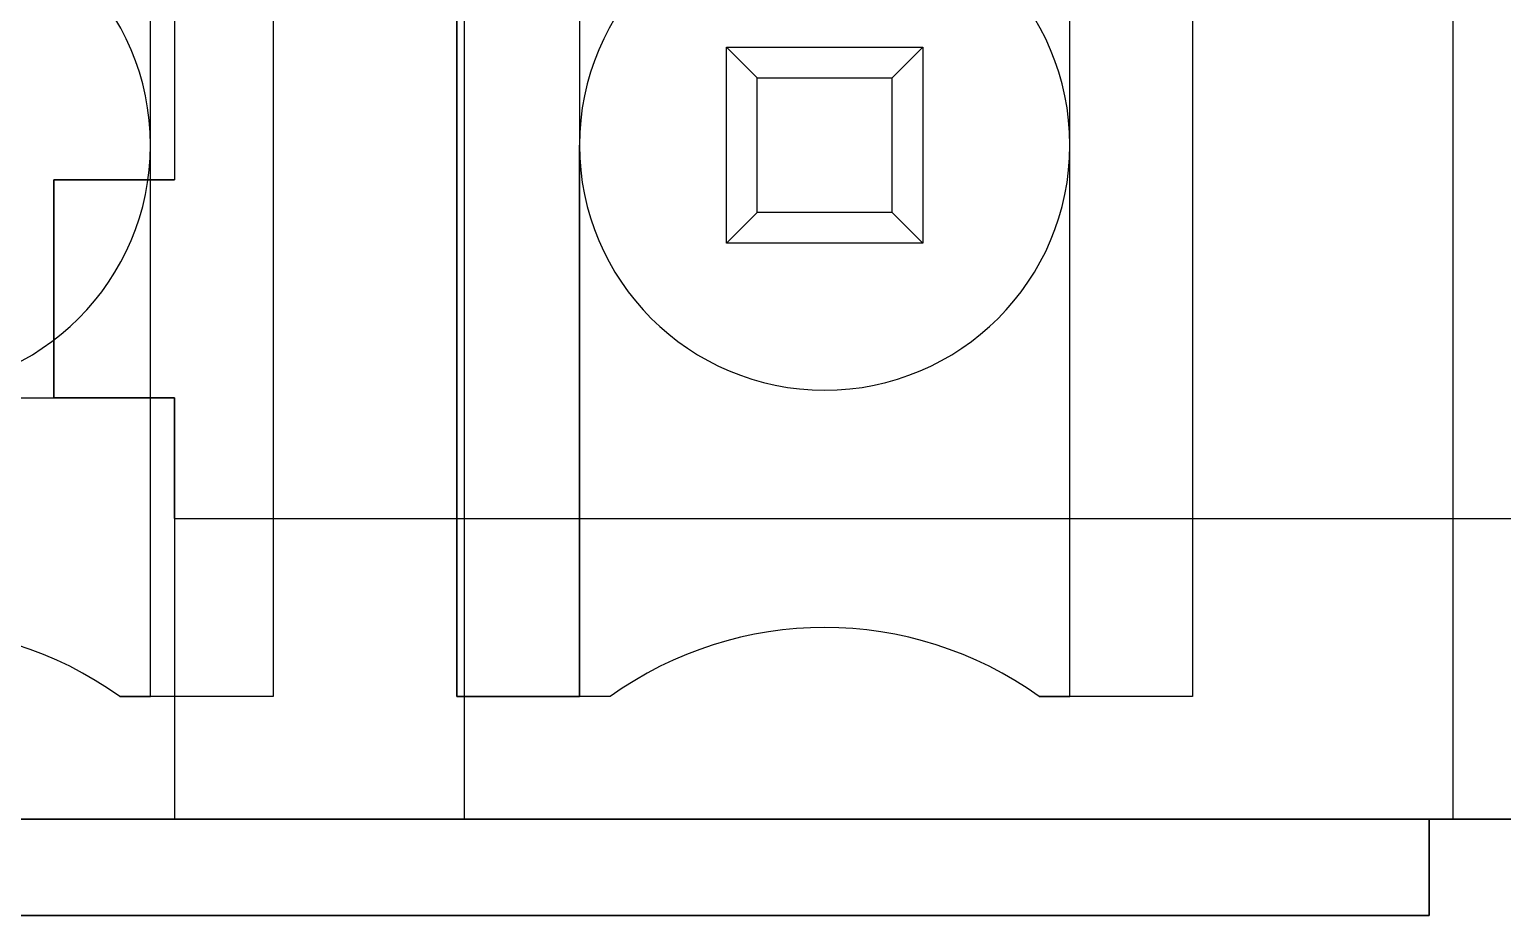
# Model space of a CAD drawing. Header units: millimetres. Extents: x -58 to 58, y -6 to 23.
# Drawn here: x 36.4 to 42.5, y 6.3 to 9.97 of the extents above; entities that cross this region are included whole.
import ezdxf

# ---------------------------------------------------------------- set-up
doc = ezdxf.new("R2010")
doc.units = ezdxf.units.MM
doc.header["$MEASUREMENT"] = 0
doc.layers.add('CL57_ASM', color=7, linetype='CONTINUOUS')

msp = doc.modelspace()

# ---------------------------------------------------------------- linework, layer by layer
at = {"layer": 'CL57_ASM'}
for p, q in [((38.2, 15.4, -44.4), (38.2, 6.7, -44.4)), ((38.2, 15.4, -37.7), (38.2, 6.7, -37.7)), ((38.2, 15.4, -44.4), (38.2, 6.7, -44.4)), ((38.2, 15.4, -37.7), (38.2, 6.7, -37.7)), ((38.2, 15.4, -44.4), (38.2, 6.7, -44.4)), ((38.2, 15.4, -37.7), (38.2, 6.7, -37.7)), ((38.2, 15.4, -44.4), (38.2, 6.7, -44.4)), ((38.2, 15.4, -37.7), (38.2, 6.7, -37.7)), ((38.2, 15.4, -44.4), (38.2, 6.7, -44.4)), ((38.2, 15.4, -37.7), (38.2, 6.7, -37.7)), ((38.2, 15.4, -44.4), (38.2, 6.7, -44.4)), ((38.2, 15.4, -37.7), (38.2, 6.7, -37.7)), ((42.298, 13.558, -1), (42.298, 6.7, -1)), ((42.298, 13.558, -9.144), (42.298, 6.7, -9.144)), ((42.298, 13.558, -9.144), (42.298, 6.7, -9.144)), ((42.298, 13.558, -1), (42.298, 6.7, -1)), ((42.298, 13.558, -1), (42.298, 6.7, -1)), ((42.298, 13.558, -9.144), (42.298, 6.7, -9.144)), ((42.298, 13.558, -9.144), (42.298, 6.7, -9.144)), ((42.298, 13.558, -1), (42.298, 6.7, -1)), ((42.298, 13.558, -1), (42.298, 6.7, -1)), ((42.298, 13.558, -9.144), (42.298, 6.7, -9.144)), ((42.298, 13.558, -9.144), (42.298, 6.7, -9.144)), ((42.298, 13.558, -1), (42.298, 6.7, -1)), ((36.9005, 9.494, -6.985), (36.9005, 11.78, -6.985)), ((36.9005, 9.494, -6.985), (36.9005, 11.78, -6.985)), ((36.9005, 7.208, -8.128), (36.9005, 11.78, -8.128)), ((36.9005, 7.208, -8.128), (36.9005, 11.78, -8.128)), ((36.9005, 9.494, -6.985), (36.9005, 11.78, -6.985)), ((36.9005, 9.494, -6.985), (36.9005, 11.78, -6.985)), ((36.9005, 7.208, -8.128), (36.9005, 11.78, -8.128)), ((36.9005, 7.208, -8.128), (36.9005, 11.78, -8.128)), ((36.9005, 9.494, -6.985), (36.9005, 11.78, -6.985)), ((36.9005, 9.494, -6.985), (36.9005, 11.78, -6.985)), ((36.9005, 7.208, -8.128), (36.9005, 11.78, -8.128)), ((36.9005, 7.208, -8.128), (36.9005, 11.78, -8.128)), ((37.4085, 11.78), (37.4085, 7.208)), ((37.4085, 11.78, -8.128), (37.4085, 7.208, -8.128)), ((37.4085, 11.78), (37.4085, 7.208)), ((37.4085, 11.78, -8.128), (37.4085, 7.208, -8.128)), ((37.4085, 11.78), (37.4085, 7.208)), ((37.4085, 11.78, -8.128), (37.4085, 7.208, -8.128)), ((37.4085, 11.78), (37.4085, 7.208)), ((37.4085, 11.78, -8.128), (37.4085, 7.208, -8.128)), ((37.4085, 11.78), (37.4085, 7.208)), ((37.4085, 11.78, -8.128), (37.4085, 7.208, -8.128)), ((37.4085, 11.78), (37.4085, 7.208)), ((37.4085, 11.78, -8.128), (37.4085, 7.208, -8.128)), ((38.1705, 7.208), (38.1705, 11.78)), ((38.1705, 11.78, -8.128), (38.1705, 7.208, -8.128)), ((38.1705, 7.208), (38.1705, 11.78)), ((38.1705, 11.78, -8.128), (38.1705, 7.208, -8.128)), ((38.1705, 7.208), (38.1705, 11.78)), ((38.1705, 11.78, -8.128), (38.1705, 7.208, -8.128)), ((38.1705, 7.208), (38.1705, 11.78)), ((38.1705, 11.78, -8.128), (38.1705, 7.208, -8.128)), ((38.1705, 7.208), (38.1705, 11.78)), ((38.1705, 11.78, -8.128), (38.1705, 7.208, -8.128)), ((38.1705, 7.208), (38.1705, 11.78)), ((38.1705, 11.78, -8.128), (38.1705, 7.208, -8.128)), ((38.6785, 11.78, -6.985), (38.6785, 9.494, -6.985)), ((38.6785, 11.78, -8.128), (38.6785, 7.208, -8.128)), ((38.6785, 11.78, -6.985), (38.6785, 9.494, -6.985)), ((38.6785, 11.78, -8.128), (38.6785, 7.208, -8.128)), ((38.6785, 11.78, -6.985), (38.6785, 9.494, -6.985)), ((38.6785, 11.78, -8.128), (38.6785, 7.208, -8.128)), ((38.6785, 11.78, -6.985), (38.6785, 9.494, -6.985)), ((38.6785, 11.78, -8.128), (38.6785, 7.208, -8.128)), ((38.6785, 11.78, -6.985), (38.6785, 9.494, -6.985)), ((38.6785, 11.78, -8.128), (38.6785, 7.208, -8.128)), ((38.6785, 11.78, -6.985), (38.6785, 9.494, -6.985)), ((38.6785, 11.78, -8.128), (38.6785, 7.208, -8.128)), ((40.7105, 9.494, -6.985), (40.7105, 11.78, -6.985)), ((40.7105, 9.494, -6.985), (40.7105, 11.78, -6.985)), ((40.7105, 7.208, -8.128), (40.7105, 11.78, -8.128)), ((40.7105, 7.208, -8.128), (40.7105, 11.78, -8.128)), ((40.7105, 9.494, -6.985), (40.7105, 11.78, -6.985)), ((40.7105, 9.494, -6.985), (40.7105, 11.78, -6.985)), ((40.7105, 7.208, -8.128), (40.7105, 11.78, -8.128)), ((40.7105, 7.208, -8.128), (40.7105, 11.78, -8.128)), ((40.7105, 9.494, -6.985), (40.7105, 11.78, -6.985)), ((40.7105, 9.494, -6.985), (40.7105, 11.78, -6.985)), ((40.7105, 7.208, -8.128), (40.7105, 11.78, -8.128)), ((40.7105, 7.208, -8.128), (40.7105, 11.78, -8.128)), ((41.2185, 11.78), (41.2185, 7.208)), ((41.2185, 11.78, -8.128), (41.2185, 7.208, -8.128)), ((41.2185, 11.78), (41.2185, 7.208)), ((41.2185, 11.78, -8.128), (41.2185, 7.208, -8.128)), ((41.2185, 11.78), (41.2185, 7.208)), ((41.2185, 11.78, -8.128), (41.2185, 7.208, -8.128)), ((41.2185, 11.78), (41.2185, 7.208)), ((41.2185, 11.78, -8.128), (41.2185, 7.208, -8.128)), ((41.2185, 11.78), (41.2185, 7.208)), ((41.2185, 11.78, -8.128), (41.2185, 7.208, -8.128)), ((41.2185, 11.78), (41.2185, 7.208)), ((41.2185, 11.78, -8.128), (41.2185, 7.208, -8.128)), ((37, 11.2, -54.8), (37, 9.35, -54.8)), ((37, 11.2, -48), (37, 9.35, -48)), ((37, 11.2, -54.8), (37, 9.35, -54.8)), ((37, 11.2, -48), (37, 9.35, -48)), ((37, 11.2, -54.8), (37, 9.35, -54.8)), ((37, 11.2, -48), (37, 9.35, -48)), ((37, 11.2, -54.8), (37, 9.35, -54.8)), ((37, 11.2, -48), (37, 9.35, -48)), ((37, 11.2, -54.8), (37, 9.35, -54.8)), ((37, 11.2, -48), (37, 9.35, -48)), ((37, 11.2, -54.8), (37, 9.35, -54.8)), ((37, 11.2, -48), (37, 9.35, -48)), ((39.2881, 9.9004, -5.969), (40.1009, 9.9004, -5.969)), ((39.2881, 9.0876, -5.969), (39.2881, 9.9004, -5.969)), ((39.2881, 9.0876, -5.969), (39.2881, 9.9004, -5.969)), ((39.2881, 9.9004, -2.032), (39.2881, 9.9004, -5.969)), ((39.2881, 9.0876, -2.032), (39.2881, 9.9004, -2.032)), ((39.2881, 9.9004, -2.032), (39.2881, 9.9004, -5.969)), ((39.2881, 9.9004, -2.032), (40.1009, 9.9004, -2.032)), ((39.2881, 9.9004, -5.969), (40.1009, 9.9004, -5.969)), ((39.2881, 9.0876, -2.032), (39.2881, 9.9004, -2.032)), ((39.4151, 9.7734, -1.27), (39.2881, 9.9004, -2.032)), ((39.2881, 9.9004, -2.032), (40.1009, 9.9004, -2.032)), ((39.4151, 9.7734, -1.27), (39.2881, 9.9004, -2.032)), ((39.2881, 9.9004, -5.969), (40.1009, 9.9004, -5.969)), ((39.2881, 9.0876, -5.969), (39.2881, 9.9004, -5.969)), ((39.2881, 9.0876, -5.969), (39.2881, 9.9004, -5.969)), ((39.2881, 9.9004, -2.032), (39.2881, 9.9004, -5.969)), ((39.2881, 9.0876, -2.032), (39.2881, 9.9004, -2.032)), ((39.2881, 9.9004, -2.032), (39.2881, 9.9004, -5.969)), ((39.2881, 9.9004, -2.032), (40.1009, 9.9004, -2.032)), ((39.2881, 9.9004, -5.969), (40.1009, 9.9004, -5.969)), ((39.2881, 9.0876, -2.032), (39.2881, 9.9004, -2.032)), ((39.4151, 9.7734, -1.27), (39.2881, 9.9004, -2.032)), ((39.2881, 9.9004, -2.032), (40.1009, 9.9004, -2.032)), ((39.4151, 9.7734, -1.27), (39.2881, 9.9004, -2.032)), ((39.2881, 9.9004, -5.969), (40.1009, 9.9004, -5.969)), ((39.2881, 9.0876, -5.969), (39.2881, 9.9004, -5.969)), ((39.2881, 9.0876, -5.969), (39.2881, 9.9004, -5.969)), ((39.2881, 9.9004, -2.032), (39.2881, 9.9004, -5.969)), ((39.2881, 9.0876, -2.032), (39.2881, 9.9004, -2.032)), ((39.2881, 9.9004, -2.032), (39.2881, 9.9004, -5.969)), ((39.2881, 9.9004, -2.032), (40.1009, 9.9004, -2.032)), ((39.2881, 9.9004, -5.969), (40.1009, 9.9004, -5.969)), ((39.2881, 9.0876, -2.032), (39.2881, 9.9004, -2.032)), ((39.4151, 9.7734, -1.27), (39.2881, 9.9004, -2.032)), ((39.2881, 9.9004, -2.032), (40.1009, 9.9004, -2.032)), ((39.4151, 9.7734, -1.27), (39.2881, 9.9004, -2.032)), ((39.9739, 9.7734, -1.27), (40.1009, 9.9004, -2.032)), ((39.9739, 9.7734, -1.27), (40.1009, 9.9004, -2.032)), ((39.9739, 9.7734, -1.27), (40.1009, 9.9004, -2.032)), ((39.9739, 9.7734, -1.27), (40.1009, 9.9004, -2.032)), ((39.9739, 9.7734, -1.27), (40.1009, 9.9004, -2.032)), ((39.9739, 9.7734, -1.27), (40.1009, 9.9004, -2.032)), ((40.1009, 9.9004, -5.969), (40.1009, 9.0876, -5.969)), ((40.1009, 9.9004, -2.032), (40.1009, 9.9004, -5.969)), ((40.1009, 9.9004, -2.032), (40.1009, 9.9004, -5.969)), ((40.1009, 9.9004, -2.032), (40.1009, 9.0876, -2.032)), ((40.1009, 9.9004, -5.969), (40.1009, 9.0876, -5.969)), ((40.1009, 9.9004, -2.032), (40.1009, 9.0876, -2.032)), ((40.1009, 9.9004, -5.969), (40.1009, 9.0876, -5.969)), ((40.1009, 9.9004, -2.032), (40.1009, 9.9004, -5.969)), ((40.1009, 9.9004, -2.032), (40.1009, 9.9004, -5.969)), ((40.1009, 9.9004, -2.032), (40.1009, 9.0876, -2.032)), ((40.1009, 9.9004, -5.969), (40.1009, 9.0876, -5.969)), ((40.1009, 9.9004, -2.032), (40.1009, 9.0876, -2.032)), ((40.1009, 9.9004, -5.969), (40.1009, 9.0876, -5.969)), ((40.1009, 9.9004, -2.032), (40.1009, 9.9004, -5.969)), ((40.1009, 9.9004, -2.032), (40.1009, 9.9004, -5.969)), ((40.1009, 9.9004, -2.032), (40.1009, 9.0876, -2.032)), ((40.1009, 9.9004, -5.969), (40.1009, 9.0876, -5.969)), ((40.1009, 9.9004, -2.032), (40.1009, 9.0876, -2.032)), ((39.4151, 9.2146, -1.27), (39.4151, 9.7734, -1.27)), ((39.4151, 9.7734, -1.27), (39.9739, 9.7734, -1.27)), ((39.4151, 9.2146, -1.27), (39.4151, 9.7734, -1.27)), ((39.4151, 9.7734, -1.27), (39.9739, 9.7734, -1.27)), ((39.4151, 9.2146, -1.27), (39.4151, 9.7734, -1.27)), ((39.4151, 9.7734, -1.27), (39.9739, 9.7734, -1.27)), ((39.4151, 9.2146, -1.27), (39.4151, 9.7734, -1.27)), ((39.4151, 9.7734, -1.27), (39.9739, 9.7734, -1.27)), ((39.4151, 9.2146, -1.27), (39.4151, 9.7734, -1.27)), ((39.4151, 9.7734, -1.27), (39.9739, 9.7734, -1.27)), ((39.4151, 9.2146, -1.27), (39.4151, 9.7734, -1.27)), ((39.4151, 9.7734, -1.27), (39.9739, 9.7734, -1.27)), ((39.9739, 9.2146, -1.27), (39.9739, 9.7734, -1.27)), ((39.9739, 9.2146, -1.27), (39.9739, 9.7734, -1.27)), ((39.9739, 9.2146, -1.27), (39.9739, 9.7734, -1.27)), ((39.9739, 9.2146, -1.27), (39.9739, 9.7734, -1.27)), ((39.9739, 9.2146, -1.27), (39.9739, 9.7734, -1.27)), ((39.9739, 9.2146, -1.27), (39.9739, 9.7734, -1.27)), ((36.9005, 7.208, -6.985), (36.9005, 9.494, -6.985)), ((36.9005, 7.208, -6.985), (36.9005, 9.494, -6.985)), ((36.9005, 9.494, -6.985), (36.9005, 9.494, -5.969)), ((36.9005, 9.494, -6.985), (36.9005, 9.494, -5.969)), ((36.9005, 7.208, -6.985), (36.9005, 9.494, -6.985)), ((36.9005, 7.208, -6.985), (36.9005, 9.494, -6.985)), ((36.9005, 9.494, -6.985), (36.9005, 9.494, -5.969)), ((36.9005, 9.494, -6.985), (36.9005, 9.494, -5.969)), ((36.9005, 7.208, -6.985), (36.9005, 9.494, -6.985)), ((36.9005, 7.208, -6.985), (36.9005, 9.494, -6.985)), ((36.9005, 9.494, -6.985), (36.9005, 9.494, -5.969)), ((36.9005, 9.494, -6.985), (36.9005, 9.494, -5.969)), ((38.6785, 7.208, -6.985), (38.6785, 9.494, -6.985)), ((38.6785, 7.208, -6.985), (38.6785, 9.494, -6.985)), ((38.6785, 9.494, -5.969), (38.6785, 9.494, -6.985)), ((38.6785, 9.494, -5.969), (38.6785, 9.494, -6.985)), ((38.6785, 7.208, -6.985), (38.6785, 9.494, -6.985)), ((38.6785, 7.208, -6.985), (38.6785, 9.494, -6.985)), ((38.6785, 9.494, -5.969), (38.6785, 9.494, -6.985)), ((38.6785, 9.494, -5.969), (38.6785, 9.494, -6.985)), ((38.6785, 7.208, -6.985), (38.6785, 9.494, -6.985)), ((38.6785, 7.208, -6.985), (38.6785, 9.494, -6.985)), ((38.6785, 9.494, -5.969), (38.6785, 9.494, -6.985)), ((38.6785, 9.494, -5.969), (38.6785, 9.494, -6.985)), ((40.7105, 7.208, -6.985), (40.7105, 9.494, -6.985)), ((40.7105, 7.208, -6.985), (40.7105, 9.494, -6.985)), ((40.7105, 9.494, -6.985), (40.7105, 9.494, -5.969)), ((40.7105, 9.494, -6.985), (40.7105, 9.494, -5.969)), ((40.7105, 7.208, -6.985), (40.7105, 9.494, -6.985)), ((40.7105, 7.208, -6.985), (40.7105, 9.494, -6.985)), ((40.7105, 9.494, -6.985), (40.7105, 9.494, -5.969)), ((40.7105, 9.494, -6.985), (40.7105, 9.494, -5.969)), ((40.7105, 7.208, -6.985), (40.7105, 9.494, -6.985)), ((40.7105, 7.208, -6.985), (40.7105, 9.494, -6.985)), ((40.7105, 9.494, -6.985), (40.7105, 9.494, -5.969)), ((40.7105, 9.494, -6.985), (40.7105, 9.494, -5.969)), ((37, 9.35, -54.8), (36.5, 9.35, -54.8)), ((36.5, 9.35, -54.8), (36.5, 8.4462, -54.8)), ((36.5, 9.35, -48), (37, 9.35, -48)), ((36.5, 8.4462, -48), (36.5, 9.35, -48)), ((37, 9.35, -54.8), (36.5, 9.35, -54.8)), ((36.5, 9.35, -48), (36.5, 9.35, -54.8)), ((36.5, 9.35, -48), (37, 9.35, -48)), ((36.5, 9.35, -54.8), (36.5, 8.4462, -54.8)), ((36.5, 9.35, -48), (36.5, 9.35, -54.8)), ((36.5, 8.4462, -48), (36.5, 9.35, -48)), ((37, 9.35, -54.8), (36.5, 9.35, -54.8)), ((36.5, 9.35, -54.8), (36.5, 8.4462, -54.8)), ((36.5, 9.35, -48), (37, 9.35, -48)), ((36.5, 8.4462, -48), (36.5, 9.35, -48)), ((37, 9.35, -54.8), (36.5, 9.35, -54.8)), ((36.5, 9.35, -48), (36.5, 9.35, -54.8)), ((36.5, 9.35, -48), (37, 9.35, -48)), ((36.5, 9.35, -54.8), (36.5, 8.4462, -54.8)), ((36.5, 9.35, -48), (36.5, 9.35, -54.8)), ((36.5, 8.4462, -48), (36.5, 9.35, -48)), ((37, 9.35, -54.8), (36.5, 9.35, -54.8)), ((36.5, 9.35, -54.8), (36.5, 8.4462, -54.8)), ((36.5, 9.35, -48), (37, 9.35, -48)), ((36.5, 8.4462, -48), (36.5, 9.35, -48)), ((37, 9.35, -54.8), (36.5, 9.35, -54.8)), ((36.5, 9.35, -48), (36.5, 9.35, -54.8)), ((36.5, 9.35, -48), (37, 9.35, -48)), ((36.5, 9.35, -54.8), (36.5, 8.4462, -54.8)), ((36.5, 9.35, -48), (36.5, 9.35, -54.8)), ((36.5, 8.4462, -48), (36.5, 9.35, -48)), ((37, 9.35, -48), (37, 9.35, -54.8)), ((37, 9.35, -48), (37, 9.35, -54.8)), ((37, 9.35, -48), (37, 9.35, -54.8)), ((37, 9.35, -48), (37, 9.35, -54.8)), ((37, 9.35, -48), (37, 9.35, -54.8)), ((37, 9.35, -48), (37, 9.35, -54.8)), ((39.4151, 9.2146, -1.27), (39.2881, 9.0876, -2.032)), ((39.4151, 9.2146, -1.27), (39.2881, 9.0876, -2.032)), ((39.4151, 9.2146, -1.27), (39.2881, 9.0876, -2.032)), ((39.4151, 9.2146, -1.27), (39.2881, 9.0876, -2.032)), ((39.4151, 9.2146, -1.27), (39.2881, 9.0876, -2.032)), ((39.4151, 9.2146, -1.27), (39.2881, 9.0876, -2.032)), ((39.9739, 9.2146, -1.27), (39.4151, 9.2146, -1.27)), ((39.9739, 9.2146, -1.27), (39.4151, 9.2146, -1.27)), ((39.9739, 9.2146, -1.27), (39.4151, 9.2146, -1.27)), ((39.9739, 9.2146, -1.27), (39.4151, 9.2146, -1.27)), ((39.9739, 9.2146, -1.27), (39.4151, 9.2146, -1.27)), ((39.9739, 9.2146, -1.27), (39.4151, 9.2146, -1.27)), ((40.1009, 9.0876, -2.032), (39.9739, 9.2146, -1.27)), ((40.1009, 9.0876, -2.032), (39.9739, 9.2146, -1.27)), ((40.1009, 9.0876, -2.032), (39.9739, 9.2146, -1.27)), ((40.1009, 9.0876, -2.032), (39.9739, 9.2146, -1.27)), ((40.1009, 9.0876, -2.032), (39.9739, 9.2146, -1.27)), ((40.1009, 9.0876, -2.032), (39.9739, 9.2146, -1.27)), ((40.1009, 9.0876, -5.969), (39.2881, 9.0876, -5.969)), ((39.2881, 9.0876, -5.969), (39.2881, 9.0876, -2.032)), ((40.1009, 9.0876, -5.969), (39.2881, 9.0876, -5.969)), ((39.2881, 9.0876, -5.969), (39.2881, 9.0876, -2.032)), ((40.1009, 9.0876, -2.032), (39.2881, 9.0876, -2.032)), ((40.1009, 9.0876, -2.032), (39.2881, 9.0876, -2.032)), ((40.1009, 9.0876, -5.969), (39.2881, 9.0876, -5.969)), ((39.2881, 9.0876, -5.969), (39.2881, 9.0876, -2.032)), ((40.1009, 9.0876, -5.969), (39.2881, 9.0876, -5.969)), ((39.2881, 9.0876, -5.969), (39.2881, 9.0876, -2.032)), ((40.1009, 9.0876, -2.032), (39.2881, 9.0876, -2.032)), ((40.1009, 9.0876, -2.032), (39.2881, 9.0876, -2.032)), ((40.1009, 9.0876, -5.969), (39.2881, 9.0876, -5.969)), ((39.2881, 9.0876, -5.969), (39.2881, 9.0876, -2.032)), ((40.1009, 9.0876, -5.969), (39.2881, 9.0876, -5.969)), ((39.2881, 9.0876, -5.969), (39.2881, 9.0876, -2.032)), ((40.1009, 9.0876, -2.032), (39.2881, 9.0876, -2.032)), ((40.1009, 9.0876, -2.032), (39.2881, 9.0876, -2.032)), ((40.1009, 9.0876, -2.032), (40.1009, 9.0876, -5.969)), ((40.1009, 9.0876, -2.032), (40.1009, 9.0876, -5.969)), ((40.1009, 9.0876, -2.032), (40.1009, 9.0876, -5.969)), ((40.1009, 9.0876, -2.032), (40.1009, 9.0876, -5.969)), ((40.1009, 9.0876, -2.032), (40.1009, 9.0876, -5.969)), ((40.1009, 9.0876, -2.032), (40.1009, 9.0876, -5.969)), ((30.5, 8.4462, -44.9), (37, 8.4462, -44.9)), ((30.5, 8.4462, -57.9), (37, 8.4462, -57.9)), ((30.5, 8.4462, -57.9), (37, 8.4462, -57.9)), ((30.5, 8.4462, -44.9), (37, 8.4462, -44.9)), ((30.5, 8.4462, -44.9), (37, 8.4462, -44.9)), ((30.5, 8.4462, -57.9), (37, 8.4462, -57.9)), ((30.5, 8.4462, -57.9), (37, 8.4462, -57.9)), ((30.5, 8.4462, -44.9), (37, 8.4462, -44.9)), ((30.5, 8.4462, -44.9), (37, 8.4462, -44.9)), ((30.5, 8.4462, -57.9), (37, 8.4462, -57.9)), ((30.5, 8.4462, -57.9), (37, 8.4462, -57.9)), ((30.5, 8.4462, -44.9), (37, 8.4462, -44.9)), ((37, 8.4462, -48), (36.5, 8.4462, -48)), ((36.5, 8.4462, -48), (36.5, 8.4462, -54.8)), ((36.5, 8.4462, -54.8), (37, 8.4462, -54.8)), ((36.5, 8.4462, -54.8), (37, 8.4462, -54.8)), ((37, 8.4462, -48), (36.5, 8.4462, -48)), ((36.5, 8.4462, -48), (36.5, 8.4462, -54.8)), ((37, 8.4462, -48), (36.5, 8.4462, -48)), ((36.5, 8.4462, -48), (36.5, 8.4462, -54.8)), ((36.5, 8.4462, -54.8), (37, 8.4462, -54.8)), ((36.5, 8.4462, -54.8), (37, 8.4462, -54.8)), ((37, 8.4462, -48), (36.5, 8.4462, -48)), ((36.5, 8.4462, -48), (36.5, 8.4462, -54.8)), ((37, 8.4462, -48), (36.5, 8.4462, -48)), ((36.5, 8.4462, -48), (36.5, 8.4462, -54.8)), ((36.5, 8.4462, -54.8), (37, 8.4462, -54.8)), ((36.5, 8.4462, -54.8), (37, 8.4462, -54.8)), ((37, 8.4462, -48), (36.5, 8.4462, -48)), ((36.5, 8.4462, -48), (36.5, 8.4462, -54.8)), ((37, 8.4462, -44.9), (37, 6.7, -44.9)), ((37, 8.4462, -57.9), (37, 6.7, -57.9)), ((37, 8.4462, -48), (37, 8.4462, -44.9)), ((37, 8.4462, -57.9), (37, 8.4462, -54.8)), ((37, 8.4462, -57.9), (37, 6.7, -57.9)), ((37, 8.4462, -57.9), (37, 8.4462, -54.8)), ((37, 8.4462, -54.8), (37, 7.9462, -54.8)), ((37, 7.9462, -48), (37, 8.4462, -48)), ((37, 8.4462, -48), (37, 8.4462, -44.9)), ((37, 8.4462, -44.9), (37, 6.7, -44.9)), ((37, 8.4462, -54.8), (37, 7.9462, -54.8)), ((37, 7.9462, -48), (37, 8.4462, -48)), ((37, 8.4462, -44.9), (37, 6.7, -44.9)), ((37, 8.4462, -57.9), (37, 6.7, -57.9)), ((37, 8.4462, -48), (37, 8.4462, -44.9)), ((37, 8.4462, -57.9), (37, 8.4462, -54.8)), ((37, 8.4462, -57.9), (37, 6.7, -57.9)), ((37, 8.4462, -57.9), (37, 8.4462, -54.8)), ((37, 8.4462, -54.8), (37, 7.9462, -54.8)), ((37, 7.9462, -48), (37, 8.4462, -48)), ((37, 8.4462, -48), (37, 8.4462, -44.9)), ((37, 8.4462, -44.9), (37, 6.7, -44.9)), ((37, 8.4462, -54.8), (37, 7.9462, -54.8)), ((37, 7.9462, -48), (37, 8.4462, -48)), ((37, 8.4462, -44.9), (37, 6.7, -44.9)), ((37, 8.4462, -57.9), (37, 6.7, -57.9)), ((37, 8.4462, -48), (37, 8.4462, -44.9)), ((37, 8.4462, -57.9), (37, 8.4462, -54.8)), ((37, 8.4462, -57.9), (37, 6.7, -57.9)), ((37, 8.4462, -57.9), (37, 8.4462, -54.8)), ((37, 8.4462, -54.8), (37, 7.9462, -54.8)), ((37, 7.9462, -48), (37, 8.4462, -48)), ((37, 8.4462, -48), (37, 8.4462, -44.9)), ((37, 8.4462, -44.9), (37, 6.7, -44.9)), ((37, 8.4462, -54.8), (37, 7.9462, -54.8)), ((37, 7.9462, -48), (37, 8.4462, -48)), ((37, 7.9462, -54.8), (37, 7.9462, -48)), ((37, 7.9462, -54.8), (46.75, 7.9462, -54.8)), ((37, 7.9462, -48), (46.75, 7.9462, -48)), ((37, 7.9462, -54.8), (37, 7.9462, -48)), ((37, 7.9462, -48), (46.75, 7.9462, -48)), ((37, 7.9462, -54.8), (46.75, 7.9462, -54.8)), ((37, 7.9462, -54.8), (37, 7.9462, -48)), ((37, 7.9462, -54.8), (46.75, 7.9462, -54.8)), ((37, 7.9462, -48), (46.75, 7.9462, -48)), ((37, 7.9462, -54.8), (37, 7.9462, -48)), ((37, 7.9462, -48), (46.75, 7.9462, -48)), ((37, 7.9462, -54.8), (46.75, 7.9462, -54.8)), ((37, 7.9462, -54.8), (37, 7.9462, -48)), ((37, 7.9462, -54.8), (46.75, 7.9462, -54.8)), ((37, 7.9462, -48), (46.75, 7.9462, -48)), ((37, 7.9462, -54.8), (37, 7.9462, -48)), ((37, 7.9462, -48), (46.75, 7.9462, -48)), ((37, 7.9462, -54.8), (46.75, 7.9462, -54.8)), ((37.4085, 7.208), (36.7735, 7.208)), ((36.7735, 7.208, -6.985), (36.9005, 7.208, -6.985)), ((37.4085, 7.208), (36.7735, 7.208)), ((36.7735, 7.208, -6.985), (36.9005, 7.208, -6.985)), ((36.7735, 7.208, -6.985), (36.7735, 7.208)), ((36.7735, 7.208, -6.985), (36.7735, 7.208)), ((37.4085, 7.208), (36.7735, 7.208)), ((36.7735, 7.208, -6.985), (36.9005, 7.208, -6.985)), ((37.4085, 7.208), (36.7735, 7.208)), ((36.7735, 7.208, -6.985), (36.9005, 7.208, -6.985)), ((36.7735, 7.208, -6.985), (36.7735, 7.208)), ((36.7735, 7.208, -6.985), (36.7735, 7.208)), ((37.4085, 7.208), (36.7735, 7.208)), ((36.7735, 7.208, -6.985), (36.9005, 7.208, -6.985)), ((37.4085, 7.208), (36.7735, 7.208)), ((36.7735, 7.208, -6.985), (36.9005, 7.208, -6.985)), ((36.7735, 7.208, -6.985), (36.7735, 7.208)), ((36.7735, 7.208, -6.985), (36.7735, 7.208)), ((37.4085, 7.208, -8.128), (36.9005, 7.208, -8.128)), ((36.9005, 7.208, -8.128), (36.9005, 7.208, -6.985)), ((36.9005, 7.208, -8.128), (36.9005, 7.208, -6.985)), ((37.4085, 7.208, -8.128), (36.9005, 7.208, -8.128)), ((37.4085, 7.208, -8.128), (36.9005, 7.208, -8.128)), ((36.9005, 7.208, -8.128), (36.9005, 7.208, -6.985)), ((36.9005, 7.208, -8.128), (36.9005, 7.208, -6.985)), ((37.4085, 7.208, -8.128), (36.9005, 7.208, -8.128)), ((37.4085, 7.208, -8.128), (36.9005, 7.208, -8.128)), ((36.9005, 7.208, -8.128), (36.9005, 7.208, -6.985)), ((36.9005, 7.208, -8.128), (36.9005, 7.208, -6.985)), ((37.4085, 7.208, -8.128), (36.9005, 7.208, -8.128)), ((37.4085, 7.208), (37.4085, 7.208, -8.128)), ((37.4085, 7.208), (37.4085, 7.208, -8.128)), ((37.4085, 7.208), (37.4085, 7.208, -8.128)), ((37.4085, 7.208), (37.4085, 7.208, -8.128)), ((37.4085, 7.208), (37.4085, 7.208, -8.128)), ((37.4085, 7.208), (37.4085, 7.208, -8.128)), ((38.8055, 7.208), (38.1705, 7.208)), ((38.1705, 7.208, -8.128), (38.6785, 7.208, -8.128)), ((38.1705, 7.208, -8.128), (38.6785, 7.208, -8.128)), ((38.1705, 7.208, -8.128), (38.1705, 7.208)), ((38.8055, 7.208), (38.1705, 7.208)), ((38.1705, 7.208, -8.128), (38.1705, 7.208)), ((38.8055, 7.208), (38.1705, 7.208)), ((38.1705, 7.208, -8.128), (38.6785, 7.208, -8.128)), ((38.1705, 7.208, -8.128), (38.6785, 7.208, -8.128)), ((38.1705, 7.208, -8.128), (38.1705, 7.208)), ((38.8055, 7.208), (38.1705, 7.208)), ((38.1705, 7.208, -8.128), (38.1705, 7.208)), ((38.8055, 7.208), (38.1705, 7.208)), ((38.1705, 7.208, -8.128), (38.6785, 7.208, -8.128)), ((38.1705, 7.208, -8.128), (38.6785, 7.208, -8.128)), ((38.1705, 7.208, -8.128), (38.1705, 7.208)), ((38.8055, 7.208), (38.1705, 7.208)), ((38.1705, 7.208, -8.128), (38.1705, 7.208)), ((38.6785, 7.208, -8.128), (38.6785, 7.208, -6.985)), ((38.8055, 7.208, -6.985), (38.6785, 7.208, -6.985)), ((38.6785, 7.208, -8.128), (38.6785, 7.208, -6.985)), ((38.8055, 7.208, -6.985), (38.6785, 7.208, -6.985)), ((38.6785, 7.208, -8.128), (38.6785, 7.208, -6.985)), ((38.8055, 7.208, -6.985), (38.6785, 7.208, -6.985)), ((38.6785, 7.208, -8.128), (38.6785, 7.208, -6.985)), ((38.8055, 7.208, -6.985), (38.6785, 7.208, -6.985)), ((38.6785, 7.208, -8.128), (38.6785, 7.208, -6.985)), ((38.8055, 7.208, -6.985), (38.6785, 7.208, -6.985)), ((38.6785, 7.208, -8.128), (38.6785, 7.208, -6.985)), ((38.8055, 7.208, -6.985), (38.6785, 7.208, -6.985)), ((38.8055, 7.208), (38.8055, 7.208, -6.985)), ((38.8055, 7.208), (38.8055, 7.208, -6.985)), ((38.8055, 7.208), (38.8055, 7.208, -6.985)), ((38.8055, 7.208), (38.8055, 7.208, -6.985)), ((38.8055, 7.208), (38.8055, 7.208, -6.985)), ((38.8055, 7.208), (38.8055, 7.208, -6.985)), ((41.2185, 7.208), (40.5835, 7.208)), ((40.5835, 7.208, -6.985), (40.7105, 7.208, -6.985)), ((41.2185, 7.208), (40.5835, 7.208)), ((40.5835, 7.208, -6.985), (40.7105, 7.208, -6.985)), ((40.5835, 7.208, -6.985), (40.5835, 7.208)), ((40.5835, 7.208, -6.985), (40.5835, 7.208)), ((41.2185, 7.208), (40.5835, 7.208)), ((40.5835, 7.208, -6.985), (40.7105, 7.208, -6.985)), ((41.2185, 7.208), (40.5835, 7.208)), ((40.5835, 7.208, -6.985), (40.7105, 7.208, -6.985)), ((40.5835, 7.208, -6.985), (40.5835, 7.208)), ((40.5835, 7.208, -6.985), (40.5835, 7.208)), ((41.2185, 7.208), (40.5835, 7.208)), ((40.5835, 7.208, -6.985), (40.7105, 7.208, -6.985)), ((41.2185, 7.208), (40.5835, 7.208)), ((40.5835, 7.208, -6.985), (40.7105, 7.208, -6.985)), ((40.5835, 7.208, -6.985), (40.5835, 7.208)), ((40.5835, 7.208, -6.985), (40.5835, 7.208)), ((41.2185, 7.208, -8.128), (40.7105, 7.208, -8.128)), ((40.7105, 7.208, -8.128), (40.7105, 7.208, -6.985)), ((40.7105, 7.208, -8.128), (40.7105, 7.208, -6.985)), ((41.2185, 7.208, -8.128), (40.7105, 7.208, -8.128)), ((41.2185, 7.208, -8.128), (40.7105, 7.208, -8.128)), ((40.7105, 7.208, -8.128), (40.7105, 7.208, -6.985)), ((40.7105, 7.208, -8.128), (40.7105, 7.208, -6.985)), ((41.2185, 7.208, -8.128), (40.7105, 7.208, -8.128)), ((41.2185, 7.208, -8.128), (40.7105, 7.208, -8.128)), ((40.7105, 7.208, -8.128), (40.7105, 7.208, -6.985)), ((40.7105, 7.208, -8.128), (40.7105, 7.208, -6.985)), ((41.2185, 7.208, -8.128), (40.7105, 7.208, -8.128)), ((41.2185, 7.208), (41.2185, 7.208, -8.128)), ((41.2185, 7.208), (41.2185, 7.208, -8.128)), ((41.2185, 7.208), (41.2185, 7.208, -8.128)), ((41.2185, 7.208), (41.2185, 7.208, -8.128)), ((41.2185, 7.208), (41.2185, 7.208, -8.128)), ((41.2185, 7.208), (41.2185, 7.208, -8.128)), ((47.5, 6.7, -64.7), (-47.5, 6.7, -64.7)), ((47.5, 6.7, -64.7), (-47.5, 6.7, -64.7)), ((47.5, 6.7, -64.7), (-47.5, 6.7, -64.7)), ((47.5, 6.7, -64.7), (-47.5, 6.7, -64.7)), ((47.5, 6.7, -64.7), (-47.5, 6.7, -64.7)), ((47.5, 6.7, -64.7), (-47.5, 6.7, -64.7)), ((10.421, 6.7), (42.2, 6.7)), ((42.298, 6.7, -2), (10.421, 6.7, -2)), ((10.421, 6.7, -9.144), (42.298, 6.7, -9.144)), ((10.421, 6.7, -9.144), (42.298, 6.7, -9.144)), ((42.298, 6.7, -2), (10.421, 6.7, -2)), ((10.421, 6.7), (42.2, 6.7)), ((10.421, 6.7), (42.2, 6.7)), ((42.298, 6.7, -2), (10.421, 6.7, -2)), ((10.421, 6.7, -9.144), (42.298, 6.7, -9.144)), ((10.421, 6.7, -9.144), (42.298, 6.7, -9.144)), ((42.298, 6.7, -2), (10.421, 6.7, -2)), ((10.421, 6.7), (42.2, 6.7)), ((10.421, 6.7), (42.2, 6.7)), ((42.298, 6.7, -2), (10.421, 6.7, -2)), ((10.421, 6.7, -9.144), (42.298, 6.7, -9.144)), ((10.421, 6.7, -9.144), (42.298, 6.7, -9.144)), ((42.298, 6.7, -2), (10.421, 6.7, -2)), ((10.421, 6.7), (42.2, 6.7)), ((47.5, 6.7, -44.9), (37, 6.7, -44.9)), ((47.5, 6.7, -44.9), (37, 6.7, -44.9)), ((37, 6.7, -44.9), (37, 6.7, -57.9)), ((37, 6.7, -57.9), (47.5, 6.7, -57.9)), ((37, 6.7, -57.9), (47.5, 6.7, -57.9)), ((37, 6.7, -44.9), (37, 6.7, -57.9)), ((47.5, 6.7, -44.9), (37, 6.7, -44.9)), ((47.5, 6.7, -44.9), (37, 6.7, -44.9)), ((37, 6.7, -44.9), (37, 6.7, -57.9)), ((37, 6.7, -57.9), (47.5, 6.7, -57.9)), ((37, 6.7, -57.9), (47.5, 6.7, -57.9)), ((37, 6.7, -44.9), (37, 6.7, -57.9)), ((47.5, 6.7, -44.9), (37, 6.7, -44.9)), ((47.5, 6.7, -44.9), (37, 6.7, -44.9)), ((37, 6.7, -44.9), (37, 6.7, -57.9)), ((37, 6.7, -57.9), (47.5, 6.7, -57.9)), ((37, 6.7, -57.9), (47.5, 6.7, -57.9)), ((37, 6.7, -44.9), (37, 6.7, -57.9)), ((47.5, 6.7, -37.7), (38.2, 6.7, -37.7)), ((38.2, 6.7, -37.7), (38.2, 6.7, -44.4)), ((38.2, 6.7, -44.4), (47.5, 6.7, -44.4)), ((38.2, 6.7, -44.4), (47.5, 6.7, -44.4)), ((47.5, 6.7, -37.7), (38.2, 6.7, -37.7)), ((38.2, 6.7, -37.7), (38.2, 6.7, -44.4)), ((47.5, 6.7, -37.7), (38.2, 6.7, -37.7)), ((38.2, 6.7, -37.7), (38.2, 6.7, -44.4)), ((38.2, 6.7, -44.4), (47.5, 6.7, -44.4)), ((38.2, 6.7, -44.4), (47.5, 6.7, -44.4)), ((47.5, 6.7, -37.7), (38.2, 6.7, -37.7)), ((38.2, 6.7, -37.7), (38.2, 6.7, -44.4)), ((47.5, 6.7, -37.7), (38.2, 6.7, -37.7)), ((38.2, 6.7, -37.7), (38.2, 6.7, -44.4)), ((38.2, 6.7, -44.4), (47.5, 6.7, -44.4)), ((38.2, 6.7, -44.4), (47.5, 6.7, -44.4)), ((47.5, 6.7, -37.7), (38.2, 6.7, -37.7)), ((38.2, 6.7, -37.7), (38.2, 6.7, -44.4)), ((42.2, 6.7, -1), (42.298, 6.7, -1)), ((42.2, 6.3, -1), (42.2, 6.7, -1)), ((42.2, 6.7), (42.2, 6.3)), ((42.2, 6.7, -1), (42.2, 6.7)), ((42.2, 6.7), (42.2, 6.3)), ((42.2, 6.3, -1), (42.2, 6.7, -1)), ((42.2, 6.7, -1), (42.298, 6.7, -1)), ((42.2, 6.7, -1), (42.2, 6.7)), ((42.2, 6.7, -1), (42.298, 6.7, -1)), ((42.2, 6.3, -1), (42.2, 6.7, -1)), ((42.2, 6.7), (42.2, 6.3)), ((42.2, 6.7, -1), (42.2, 6.7)), ((42.2, 6.7), (42.2, 6.3)), ((42.2, 6.3, -1), (42.2, 6.7, -1)), ((42.2, 6.7, -1), (42.298, 6.7, -1)), ((42.2, 6.7, -1), (42.2, 6.7)), ((42.2, 6.7, -1), (42.298, 6.7, -1)), ((42.2, 6.3, -1), (42.2, 6.7, -1)), ((42.2, 6.7), (42.2, 6.3)), ((42.2, 6.7, -1), (42.2, 6.7)), ((42.2, 6.7), (42.2, 6.3)), ((42.2, 6.3, -1), (42.2, 6.7, -1)), ((42.2, 6.7, -1), (42.298, 6.7, -1)), ((42.2, 6.7, -1), (42.2, 6.7)), ((42.298, 6.7, -2), (42.95, 6.7, -2)), ((42.298, 6.7, -9.144), (42.298, 6.7, -2)), ((42.298, 6.7, -2), (42.95, 6.7, -2)), ((42.298, 6.7, -1), (42.298, 6.7, -2)), ((42.298, 6.7, -9.144), (42.298, 6.7, -2)), ((42.298, 6.7, -1), (42.298, 6.7, -2)), ((42.298, 6.7, -2), (42.95, 6.7, -2)), ((42.298, 6.7, -9.144), (42.298, 6.7, -2)), ((42.298, 6.7, -2), (42.95, 6.7, -2)), ((42.298, 6.7, -1), (42.298, 6.7, -2)), ((42.298, 6.7, -9.144), (42.298, 6.7, -2)), ((42.298, 6.7, -1), (42.298, 6.7, -2)), ((42.298, 6.7, -2), (42.95, 6.7, -2)), ((42.298, 6.7, -9.144), (42.298, 6.7, -2)), ((42.298, 6.7, -2), (42.95, 6.7, -2)), ((42.298, 6.7, -1), (42.298, 6.7, -2)), ((42.298, 6.7, -9.144), (42.298, 6.7, -2)), ((42.298, 6.7, -1), (42.298, 6.7, -2)), ((-43.8, 6.3, -1), (42.2, 6.3, -1)), ((42.2, 6.3), (-43.8, 6.3)), ((-43.8, 6.3, -1), (42.2, 6.3, -1)), ((42.2, 6.3), (-43.8, 6.3)), ((-43.8, 6.3, -1), (42.2, 6.3, -1)), ((42.2, 6.3), (-43.8, 6.3)), ((-43.8, 6.3, -1), (42.2, 6.3, -1)), ((42.2, 6.3), (-43.8, 6.3)), ((-43.8, 6.3, -1), (42.2, 6.3, -1)), ((42.2, 6.3), (-43.8, 6.3)), ((-43.8, 6.3, -1), (42.2, 6.3, -1)), ((42.2, 6.3), (-43.8, 6.3)), ((42.2, 6.3, -1), (42.2, 6.3)), ((42.2, 6.3, -1), (42.2, 6.3)), ((42.2, 6.3, -1), (42.2, 6.3)), ((42.2, 6.3, -1), (42.2, 6.3)), ((42.2, 6.3, -1), (42.2, 6.3)), ((42.2, 6.3, -1), (42.2, 6.3))]:
    msp.add_line(p, q, dxfattribs=at)
for centre, radius, start, end in [((35.8845, 9.494, -6.985), 1.016, 0, 180), ((35.8845, 9.494, -6.985), 1.016, 0, 180), ((35.8845, 9.494, -5.969), 1.016, 0, 180), ((35.8845, 9.494, -5.969), 1.016, 0, 180), ((35.8845, 9.494, -6.985), 1.016, 0, 180), ((35.8845, 9.494, -6.985), 1.016, 0, 180), ((35.8845, 9.494, -5.969), 1.016, 0, 180), ((35.8845, 9.494, -5.969), 1.016, 0, 180), ((35.8845, 9.494, -6.985), 1.016, 0, 180), ((35.8845, 9.494, -6.985), 1.016, 0, 180), ((35.8845, 9.494, -5.969), 1.016, 0, 180), ((35.8845, 9.494, -5.969), 1.016, 0, 180), ((39.6945, 9.494, -6.985), 1.016, 0, 180), ((39.6945, 9.494, -6.985), 1.016, 0, 180), ((39.6945, 9.494, -5.969), 1.016, 0, 180), ((39.6945, 9.494, -5.969), 1.016, 0, 180), ((39.6945, 9.494, -6.985), 1.016, 0, 180), ((39.6945, 9.494, -6.985), 1.016, 0, 180), ((39.6945, 9.494, -5.969), 1.016, 0, 180), ((39.6945, 9.494, -5.969), 1.016, 0, 180), ((39.6945, 9.494, -6.985), 1.016, 0, 180), ((39.6945, 9.494, -6.985), 1.016, 0, 180), ((39.6945, 9.494, -5.969), 1.016, 0, 180), ((39.6945, 9.494, -5.969), 1.016, 0, 180), ((35.8845, 9.494, -6.985), 1.016, 180, 0), ((35.8845, 9.494, -6.985), 1.016, 180, 0), ((35.8845, 9.494, -5.969), 1.016, 180, 0), ((35.8845, 9.494, -5.969), 1.016, 180, 0), ((35.8845, 9.494, -6.985), 1.016, 180, 0), ((35.8845, 9.494, -6.985), 1.016, 180, 0), ((35.8845, 9.494, -5.969), 1.016, 180, 0), ((35.8845, 9.494, -5.969), 1.016, 180, 0), ((35.8845, 9.494, -6.985), 1.016, 180, 0), ((35.8845, 9.494, -6.985), 1.016, 180, 0), ((35.8845, 9.494, -5.969), 1.016, 180, 0), ((35.8845, 9.494, -5.969), 1.016, 180, 0), ((39.6945, 9.494, -6.985), 1.016, 180, 0), ((39.6945, 9.494, -6.985), 1.016, 180, 0), ((39.6945, 9.494, -5.969), 1.016, 180, 0), ((39.6945, 9.494, -5.969), 1.016, 180, 0), ((39.6945, 9.494, -6.985), 1.016, 180, 0), ((39.6945, 9.494, -6.985), 1.016, 180, 0), ((39.6945, 9.494, -5.969), 1.016, 180, 0), ((39.6945, 9.494, -5.969), 1.016, 180, 0), ((39.6945, 9.494, -6.985), 1.016, 180, 0), ((39.6945, 9.494, -6.985), 1.016, 180, 0), ((39.6945, 9.494, -5.969), 1.016, 180, 0), ((39.6945, 9.494, -5.969), 1.016, 180, 0), ((35.8845, 5.97016), 1.524, 54.3147, 125.685), ((35.8845, 5.97016, -6.985), 1.524, 54.3147, 125.685), ((35.8845, 5.97016, -6.985), 1.524, 54.3147, 125.685), ((35.8845, 5.97016), 1.524, 54.3147, 125.685), ((35.8845, 5.97016), 1.524, 54.3147, 125.685), ((35.8845, 5.97016, -6.985), 1.524, 54.3147, 125.685), ((35.8845, 5.97016, -6.985), 1.524, 54.3147, 125.685), ((35.8845, 5.97016), 1.524, 54.3147, 125.685), ((35.8845, 5.97016), 1.524, 54.3147, 125.685), ((35.8845, 5.97016, -6.985), 1.524, 54.3147, 125.685), ((35.8845, 5.97016, -6.985), 1.524, 54.3147, 125.685), ((35.8845, 5.97016), 1.524, 54.3147, 125.685), ((39.6945, 5.97016), 1.524, 54.3147, 125.685), ((39.6945, 5.97016, -6.985), 1.524, 54.3147, 125.685), ((39.6945, 5.97016, -6.985), 1.524, 54.3147, 125.685), ((39.6945, 5.97016), 1.524, 54.3147, 125.685), ((39.6945, 5.97016), 1.524, 54.3147, 125.685), ((39.6945, 5.97016, -6.985), 1.524, 54.3147, 125.685), ((39.6945, 5.97016, -6.985), 1.524, 54.3147, 125.685), ((39.6945, 5.97016), 1.524, 54.3147, 125.685), ((39.6945, 5.97016), 1.524, 54.3147, 125.685), ((39.6945, 5.97016, -6.985), 1.524, 54.3147, 125.685), ((39.6945, 5.97016, -6.985), 1.524, 54.3147, 125.685), ((39.6945, 5.97016), 1.524, 54.3147, 125.685)]:
    msp.add_arc(centre, radius, start, end, dxfattribs=at)

doc.saveas('drawing.dxf')
